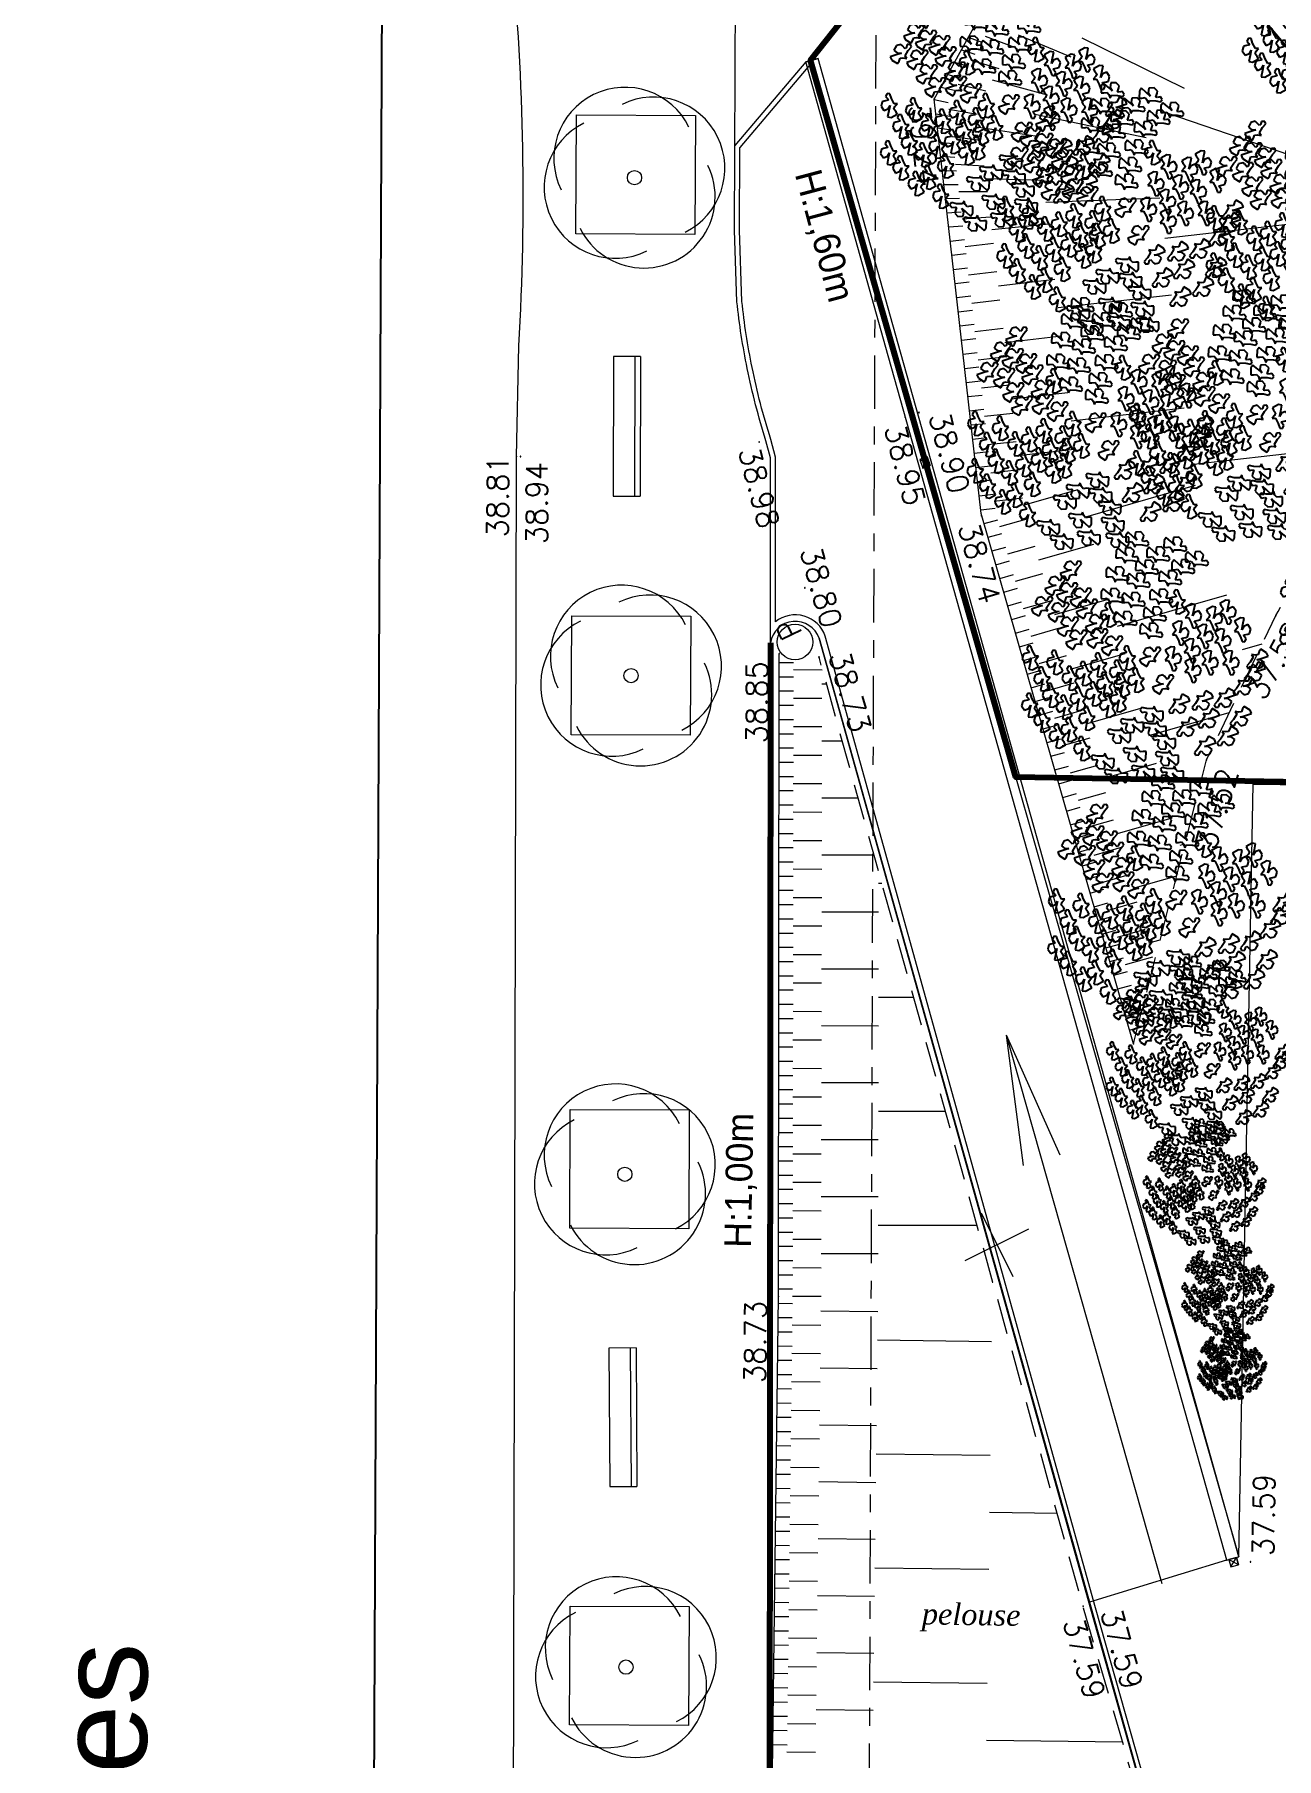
# Model space of a CAD drawing. Extents: x 996 to 1166918, y 537 to 295728.
# Drawn here: x 1039.15 to 1056.59, y 678.5 to 702.72 of the extents above; entities that cross this region are included whole.
import ezdxf

# ---------------------------------------------------------------- set-up
doc = ezdxf.new("R2010")
doc.units = 0
doc.header["$MEASUREMENT"] = 0
for name, pattern in [('CONTINU', [0]), ('DGN2', [0.75, 0.5, -0.25]), ('DGN3', [1.25, 1, -0.25]), ('DGN4', [1.5, 0.75, -0.25, 0.25, -0.25])]:
    doc.linetypes.add(name, pattern=pattern)
doc.layers.get('0').update_dxf_attribs({"linetype": 'CONTINUOUS', "lineweight": 0})
doc.layers.add('BORDURE', color=7, linetype='CONTINU')
doc.layers.add('TEXTE', color=7, linetype='CONTINUOUS')
doc.layers.add('Buissons', color=7, linetype='CONTINUOUS', true_color=0x04ec8b)
for name, color, linetype, lineweight in [('CF-FON-CADASTRE-DIGITALISE', 6, 'DGN4', 0), ('CF-TOPO-ALTITUDE-TN', 94, 'CONTINUOUS', 0), ('CF-TOPO-ALTITUDE-VOIRIE', 7, 'CONTINUOUS', 0), ('CF-TOPO-BATI', 7, 'CONTINUOUS', 0), ('CF-TOPO-CARROYAGE', 7, 'CONTINUOUS', 0), ('CF-TOPO-MOBILIER-LEGER', 7, 'CONTINUOUS', 0), ('CF-TOPO-NATURE-MATERIAUX-TXT', 7, 'CONTINUOUS', 0), ('CF-TOPO-RELIEF-NATUREL', 94, 'CONTINUOUS', 0), ('CF-TOPO-SIGNAL-HORIZONTALE', 7, 'CONTINUOUS', 0), ('CF-TOPO-VEGETATION', 94, 'CONTINUOUS', 0), ('CF-TOPO-VOIRIE', 7, 'CONTINUOUS', 0), ('DIVERS', 7, 'CONTINU', 5), ('Grilles', 1, 'CONTINUOUS', 158), ('Texte projet', 7, 'CONTINU', 5)]:
    doc.layers.add(name, color=color, linetype=linetype, lineweight=lineweight)
doc.layers.add('Clôtures', color=7, linetype='CONTINUOUS', lineweight=120, true_color=0x04c83f)
doc.layers.get('Grilles').off()
doc.styles.add('LEROY', font='j_leroy')
doc.styles.add('SIMPLEX', font='simplex.shx')
doc.styles.get("Standard").update_dxf_attribs({"font": 'arial.ttf'})
doc.styles.add('Style-Times New Roman IF', font='timesi.ttf')

# ---------------------------------------------------------------- blocks, each defined once
blk = doc.blocks.new('BRANCHS', base_point=(1.4853, 0.588))
for p, q in [((1.5146, 0.6522), (1.4864, 0.6366)), ((1.5313, 0.6501), (1.5146, 0.6522)), ((1.5255, 0.6211), (1.5313, 0.6501)), ((1.4971, 0.6014), (1.4858, 0.588)), ((1.4858, 0.588), (1.5005, 0.5883)), ((1.4864, 0.6366), (1.4921, 0.6254)), ((1.4921, 0.6254), (1.5019, 0.6135)), ((1.5019, 0.6135), (1.4971, 0.6014)), ((1.5005, 0.5883), (1.5139, 0.5633)), ((1.5199, 0.5964), (1.5255, 0.6211)), ((1.5292, 0.6122), (1.5199, 0.5964)), ((1.5291, 0.572), (1.5482, 0.5759)), ((1.5308, 0.5654), (1.5291, 0.572)), ((1.5487, 0.6203), (1.5292, 0.6122)), ((1.5407, 0.5536), (1.5308, 0.5654)), ((1.5482, 0.5759), (1.5568, 0.5791)), ((1.5622, 0.5996), (1.5487, 0.6203)), ((1.5568, 0.5791), (1.5622, 0.5996)), ((1.5139, 0.5633), (1.5211, 0.5412)), ((1.5211, 0.5412), (1.5336, 0.5396)), ((1.5336, 0.5396), (1.5407, 0.5536))]:
    blk.add_line(p, q)
blk = doc.blocks.new('ARBRE12')
at = {"yscale": 3, "zscale": 3}
for p, xscale, rotation in [((-0.069, 1.578), 3.00000000000064, 60.00000000000705), ((0.466, 1.504), 3.00000000000064, 60.00000000000705), ((-0.882, 1.184), 3.00000000000064, 119.9999999999929), ((-0.207, 1.356), 3.00000000000064, 60.00000000000705), ((0.069, 1.181), 3.00000000000064, 60.00000000000705), ((0.225, 1.366), 3.00000000000064, 60.00000000000705), ((0.578, 1.19), 3.00000000000064, 60.00000000000705), ((0.768, 1.301), 3.00000000000064, 60.00000000000705), ((-1.098, 0.971), 3.00000000000064, 119.9999999999929), ((-0.345, 1.088), 3.00000000000064, 60.00000000000705), ((-0.051, 0.996), 3.00000000000064, 60.00000000000705), ((0.397, 1.033), 3.00000000000064, 60.00000000000705), ((-0.934, 0.879), 3.00000000000064, 119.9999999999929), ((-0.744, 0.805), 3.00000000000064, 119.9999999999929), ((-0.414, 0.783), 3.00000000000064, 60.00000000000705), ((-0.12, 0.728), 3.00000000000064, 60.00000000000705), ((0.268, 0.774), 3.00000000000064, 60.00000000000705), ((0.645, 0.837), 3, 180), ((-1.287, 0.685), 3.00000000000064, 119.9999999999929), ((-1.055, 0.602), 3.00000000000064, 119.9999999999929), ((-0.658, 0.648), 3.00000000000064, 119.9999999999929), ((-0.321, 0.652), 3, 180), ((-0.232, 0.46), 3.00000000000064, 60.00000000000705), ((0.181, 0.525), 3.00000000000064, 60.00000000000705), ((-0.925, 0.399), 3.00000000000064, 119.9999999999929), ((-0.804, 0.214), 3.00000000000064, 119.9999999999929), ((-0.528, 0.436), 3.00000000000064, 119.9999999999929), ((-0.511, 0.232), 3.00000000000064, 119.9999999999929), ((0.13, 0.294), 3.00000000000064, 60.00000000000705), ((-0.304, 0.131), 3.00000000000064, 119.9999999999929), ((0.23, -0.026), 3.00000000000064, 119.9999999999929), ((-1.417, 0.051), 3, 180), ((-1.072, -0.013), 3, 180), ((-0.459, -0.05), 3, 180), ((-0.054, 0.051), 3, 180), ((1.573, 0.076), 3.00000000000064, 299.999999999993), ((-1.253, -0.244), 3, 180), ((-0.856, -0.235), 3, 180), ((-0.666, -0.17), 3, 180), ((-0.373, -0.318), 3, 180), ((-0.192, -0.152), 3, 180), ((-0.131, -0.328), 3, 180), ((0.067, -0.263), 3, 180), ((0.412, -0.414), 3.00000000000064, 119.9999999999929), ((1.383, -0.293), 3.00000000000064, 299.999999999993), ((1.538, -0.099), 3.00000000000064, 299.999999999993), ((-1.425, -0.614), 3, 180), ((-1.132, -0.475), 3, 180), ((-0.744, -0.522), 3, 180), ((-0.528, -0.457), 3, 180), ((-0.33, -0.614), 3, 180), ((-0.183, -0.54), 3, 180), ((0.477, -0.552), 3.00000000000064, 299.999999999993), ((0.805, -0.506), 3.00000000000064, 299.999999999993), ((1.116, -0.469), 3.00000000000064, 299.999999999993), ((-1.253, -0.826), 3, 180), ((-0.942, -0.642), 3, 180), ((-0.623, -0.799), 3, 180), ((0.208, -0.65), 3.00000000000064, 240.0000000000071), ((0.891, -0.755), 3.00000000000064, 299.999999999993), ((1.34, -0.728), 3.00000000000064, 299.999999999993), ((-1.037, -1.048), 3, 180), ((-0.873, -0.956), 3, 180), ((-0.25, -0.955), 3.00000000000064, 240.0000000000071), ((-0.069, -0.807), 3.00000000000064, 240.0000000000071), ((0.251, -0.863), 3.00000000000064, 240.0000000000071), ((0.38, -1.038), 3.00000000000064, 240.0000000000071), ((0.589, -0.875), 3.00000000000064, 299.999999999993), ((1.159, -1.005), 3.00000000000064, 299.999999999993), ((-0.692, -1.224), 3, 180), ((-0.034, -1.214), 3.00000000000064, 240.0000000000071), ((0.423, -1.269), 3.00000000000064, 240.0000000000071), ((0.84, -1.143), 3.00000000000064, 299.999999999993), ((-0.482, -1.316), 3.00000000000064, 240.0000000000071), ((-0.293, -1.519), 3.00000000000064, 240.0000000000071), ((0.087, -1.463), 3.00000000000064, 240.0000000000071), ((0.492, -1.491), 3.00000000000064, 240.0000000000071)]:
    blk.add_blockref('BRANCHS', p, dxfattribs=dict(at, xscale=xscale, rotation=rotation))
at = {"xscale": 3, "yscale": 3, "zscale": 3}
for p in [(0.641, 0.59), (0.935, 0.553), (1.124, 0.645), (0.46, 0.35), (0.805, 0.304), (1.331, 0.396), (0.624, 0.1), (1.055, 0.239), (0.357, -0.01), (0.633, -0.177), (0.874, -0.066), (1.167, -0.066)]:
    blk.add_blockref('BRANCHS', p, dxfattribs=at)
blk = doc.blocks.new('BL79', base_point=(1.5, 1))
blk.add_lwpolyline([(1, 0.5), (1, 1.5), (2, 1.5), (2, 0.5), (1, 0.5)])
blk = doc.blocks.new('cf180banc')
for p, q in [((0, 0), (0, 1)), ((1, 1), (0, 1)), ((1, 1), (1, 0)), ((0, 0.8), (1, 0.8)), ((1, 0), (0, 0))]:
    blk.add_line(p, q)
blk = doc.blocks.new('cf182poubelle')
at = {"color": 0}
blk.add_circle((0, 0), 0.25, dxfattribs=at)
at = {"color": 0, "style": 'SIMPLEX'}
blk.add_text('P', height=0.3, rotation=180, dxfattribs=at).set_placement((-0.065, 0.151))
blk = doc.blocks.new('cf373pilier-rectangle')
for p, q in [((0, 0), (0, 1)), ((0, 1), (1, 1)), ((0, 0), (1, 1)), ((1, 1), (0, 1)), ((0, 1), (1, 0)), ((1, 0), (0, 0)), ((1, 1), (1, 0))]:
    blk.add_line(p, q)
blk = doc.blocks.new('cf318fleche-rampe')
for p in [(0.7718, 0.067), (0, 0), (0.7718, -0.0667)]:
    blk.add_line(p, (1, 0.0002))
blk = doc.blocks.new('CROIX')
at = {"linetype": 'CONTINU'}
for p, q in [((0, 0.5), (0, -0.5)), ((-0.5, 0), (0.5, 0))]:
    blk.add_line(p, q, dxfattribs=at)
blk = doc.blocks.new('cf30arbre20')
blk.add_circle((0, 0), 0.1)
for centre, start, end in [((0, 0.3), 0, 180), ((-0.3, 0), 90, 270), ((0.3, 0), 270, 90), ((0, -0.3), 180, 0)]:
    blk.add_arc(centre, 1, start, end)
blk = doc.blocks.new('A$C18F56CE4')
at = {"layer": 'Buissons', "color": 112, "ltscale": 0.05}
for p in [(1.844, -2.189), (8.462, -2.34), (6.455, -2.787), (11.872, -2.827), (4.161, -3.416), (9.331, -4.628), (13.115, -4.725), (18.651, -5.395), (2.116, -5.63), (22.812, -5.724), (4.811, -6.327), (15.628, -6.412), (10.719, -6.711), (7.056, -7.194), (2.894, -8.621), (9.273, -9.019), (4.96, -9.467), (-2.186, -10.063), (-0.55, -11.512), (2.385, -11.642), (7.237, -11.592), (5.06, -12.635), (7.926, -14.164), (1.3, -14.421), (-0.969, -14.533), (5.367, -15.619), (3.423, -16.893), (-0.204, -17.822)]:
    blk.add_blockref('ARBRE12', p, dxfattribs=at)

msp = doc.modelspace()

# ---------------------------------------------------------------- linework, layer by layer
at = {"ltscale": 0.05}
for p, q in [((1053.344, 706.587), (1060.964, 697.492)), ((1050.153, 702.382), (1049.98, 702.334)), ((1050.164, 694.236), (1055.235, 676.15)), ((1055.886, 681.286), (1056.06, 681.334))]:
    msp.add_line(p, q, dxfattribs=at)
msp.add_line((1055.886, 681.286), (1053.96, 680.697))
for radius, end in [(0.444, 128.9838), (0.352, 171.3215)]:
    msp.add_arc((1049.832, 694.121), radius, 19.1324, end)
at = {"layer": 'BORDURE'}
msp.add_line((1043.858, 664.112), (1044.031, 703.344), dxfattribs=at)
at = {"layer": 'CF-FON-CADASTRE-DIGITALISE', "lineweight": 0, "flags": 128}
msp.add_lwpolyline([(1050.968, 703.567), (1053.482, 706.703), (1054.868, 711.757), (1098.804, 711.085), (1101.999, 712.978), (1112.616, 712.853), (1112.579, 707.868), (1117.23, 707.834), (1117.273, 710.777), (1153.907, 710.161, -0.128061), (1156.194, 709.608, -0.158091), (1158.331, 707.385, 0.029168), (1158.834, 706.487, -0.115233), (1159.602, 701.898), (1159.408, 609.46), (1158.951, 609.468), (1158.813, 602.433), (1152.032, 598.153, -0.108271), (1148.523, 597.143), (1064.89, 598.051, -0.391305), (1050.624, 612.661), (1050.97, 704.056), (1050.006, 709.836, 0.020715), (1049.379, 712.281, 0.027295), (1048.249, 715.408)], format="xyb", dxfattribs=at)
at = {"layer": 'CF-TOPO-ALTITUDE-TN', "lineweight": 0, "flags": 128}
for points in [[(1051.784, 701.811, 1), (1051.775, 701.807, 1), (1051.784, 701.811)], [(1051.572, 697.41, 1), (1051.563, 697.406, 1), (1051.572, 697.41)], [(1052.45, 695.961, 1), (1052.441, 695.956, 1), (1052.45, 695.961)], [(1056.581, 694.557, 1), (1056.572, 694.553, 1), (1056.581, 694.557)], [(1049.61, 694.021, 1), (1049.602, 694.016, 1), (1049.61, 694.021)], [(1050.168, 693.972, 1), (1050.159, 693.967, 1), (1050.168, 693.972)], [(1055.609, 692.529, 1), (1055.6, 692.525, 1), (1055.609, 692.529)], [(1049.598, 684.99, 1), (1049.589, 684.986, 1), (1049.598, 684.99)], [(1053.876, 680.64, 1), (1053.867, 680.636, 1), (1053.876, 680.64)]]:
    msp.add_lwpolyline(points, format="xyb", dxfattribs=at)
at = {"layer": 'CF-TOPO-ALTITUDE-TN', "lineweight": 0}
for p in [(1051.779, 701.809), (1051.567, 697.408), (1052.445, 695.958), (1056.577, 694.555), (1049.606, 694.018), (1050.164, 693.97), (1055.605, 692.527), (1049.593, 684.988), (1053.871, 680.638)]:
    msp.add_point(p, dxfattribs=at)
at = {"layer": 'CF-TOPO-ALTITUDE-VOIRIE', "lineweight": 0, "flags": 128}
for points in [[(1051.379, 697.345, 1), (1051.37, 697.341, 1), (1051.379, 697.345)], [(1049.328, 696.995, 1), (1049.319, 696.991, 1), (1049.328, 696.995)], [(1045.92, 696.792, 1), (1045.911, 696.788, 1), (1045.92, 696.792)], [(1045.979, 696.791, 1), (1045.97, 696.786, 1), (1045.979, 696.791)], [(1049.971, 694.945, 1), (1049.962, 694.941, 1), (1049.971, 694.945)], [(1056.396, 692.207, 1), (1056.387, 692.203, 1), (1056.396, 692.207)], [(1056.227, 681.264, 1), (1056.218, 681.26, 1), (1056.227, 681.264)], [(1053.984, 680.602, 1), (1053.975, 680.598, 1), (1053.984, 680.602)]]:
    msp.add_lwpolyline(points, format="xyb", dxfattribs=at)
at = {"layer": 'CF-TOPO-BATI', "lineweight": 0}
for p, q in [((1049.98, 702.334), (1050.153, 702.382)), ((1055.887, 681.286), (1056.06, 681.334))]:
    msp.add_line(p, q, dxfattribs=at)
at = {"layer": 'CF-TOPO-BATI', "lineweight": 0, "flags": 128}
for points in [[(1060.964, 697.492), (1056.151, 703.227), (1053.344, 706.587)], [(1055.887, 681.286), (1053.34, 690.362), (1051.1, 698.321), (1049.98, 702.334)], [(1056.06, 681.334), (1053.513, 690.41), (1051.273, 698.37), (1050.153, 702.382)]]:
    msp.add_lwpolyline(points, dxfattribs=at)
at = {"layer": 'CF-TOPO-RELIEF-NATUREL', "lineweight": 0}
for p, q in [((1052.26, 702.679), (1052.448, 702.611)), ((1052.495, 702.696), (1052.869, 702.554)), ((1052.959, 702.711), (1053.697, 702.404)), ((1053.854, 702.672), (1055.289, 701.965)), ((1052.066, 702.329), (1052.258, 702.273)), ((1052.163, 702.504), (1052.353, 702.442)), ((1052.306, 702.357), (1052.688, 702.239)), ((1051.97, 702.154), (1052.163, 702.104)), ((1052.596, 702.082), (1053.368, 701.869)), ((1051.873, 701.979), (1052.068, 701.934)), ((1052.116, 702.019), (1052.504, 701.924)), ((1051.78, 701.803), (1051.976, 701.764)), ((1051.803, 701.604), (1052, 701.571)), ((1051.988, 701.668), (1052.382, 701.596)), ((1053.194, 701.6), (1054.759, 701.268)), ((1055.048, 701.616), (1058.075, 700.576)), ((1051.825, 701.405), (1052.023, 701.379)), ((1052.407, 701.415), (1053.198, 701.295)), ((1051.848, 701.207), (1052.047, 701.186)), ((1052.035, 701.282), (1052.432, 701.234)), ((1051.871, 701.008), (1052.07, 700.993)), ((1052.082, 700.897), (1052.481, 700.874)), ((1051.893, 700.809), (1052.093, 700.801)), ((1051.916, 700.611), (1052.116, 700.608)), ((1052.504, 700.694), (1053.304, 700.673)), ((1051.938, 700.412), (1052.138, 700.416)), ((1052.127, 700.512), (1052.527, 700.514)), ((1053.349, 700.364), (1054.948, 700.423)), ((1051.961, 700.213), (1052.161, 700.224)), ((1052.172, 700.128), (1052.571, 700.155)), ((1055.021, 699.857), (1058.2, 700.219)), ((1051.984, 700.014), (1052.183, 700.031)), ((1052.592, 699.976), (1053.388, 700.057)), ((1052.006, 699.816), (1052.205, 699.838)), ((1052.029, 699.617), (1052.228, 699.64)), ((1052.216, 699.739), (1052.614, 699.784)), ((1052.052, 699.418), (1052.25, 699.441)), ((1052.074, 699.22), (1052.273, 699.242)), ((1052.262, 699.342), (1052.659, 699.387)), ((1052.682, 699.188), (1053.476, 699.279)), ((1052.097, 699.021), (1052.296, 699.044)), ((1052.307, 698.944), (1052.704, 698.989)), ((1053.522, 698.881), (1055.111, 699.062)), ((1052.119, 698.822), (1052.318, 698.845)), ((1052.142, 698.623), (1052.341, 698.646)), ((1052.165, 698.425), (1052.363, 698.447)), ((1052.352, 698.547), (1052.75, 698.592)), ((1052.772, 698.393), (1053.567, 698.484)), ((1052.187, 698.226), (1052.386, 698.249)), ((1052.397, 698.149), (1052.795, 698.195)), ((1052.21, 698.027), (1052.409, 698.05)), ((1052.233, 697.829), (1052.431, 697.851)), ((1052.443, 697.752), (1052.84, 697.797)), ((1052.255, 697.63), (1052.454, 697.652)), ((1052.863, 697.598), (1053.657, 697.689)), ((1053.703, 697.291), (1055.292, 697.472)), ((1052.278, 697.431), (1052.477, 697.454)), ((1052.3, 697.232), (1052.499, 697.255)), ((1052.488, 697.354), (1052.885, 697.4)), ((1052.323, 697.034), (1052.522, 697.056)), ((1052.533, 696.957), (1052.931, 697.002)), ((1055.383, 696.678), (1058.562, 697.04)), ((1052.346, 696.835), (1052.544, 696.858)), ((1052.953, 696.804), (1053.748, 696.894)), ((1052.368, 696.636), (1052.567, 696.659)), ((1052.578, 696.56), (1052.976, 696.605)), ((1052.391, 696.438), (1052.59, 696.46)), ((1052.414, 696.239), (1052.612, 696.261)), ((1053.032, 696.108), (1053.801, 696.328)), ((1053.911, 695.944), (1055.449, 696.385)), ((1052.436, 696.04), (1052.635, 696.063)), ((1052.624, 696.162), (1053.021, 696.207)), ((1052.483, 695.846), (1052.675, 695.901)), ((1052.703, 695.805), (1053.087, 695.915)), ((1052.538, 695.654), (1052.73, 695.709)), ((1052.813, 695.421), (1053.197, 695.531)), ((1053.252, 695.339), (1054.021, 695.559)), ((1052.593, 695.462), (1052.785, 695.517)), ((1052.648, 695.269), (1052.84, 695.325)), ((1052.703, 695.077), (1052.895, 695.132)), ((1052.923, 695.036), (1053.308, 695.146)), ((1052.758, 694.885), (1052.951, 694.94)), ((1054.352, 694.406), (1055.89, 694.847)), ((1052.813, 694.693), (1053.006, 694.748)), ((1052.869, 694.5), (1053.061, 694.556)), ((1053.033, 694.652), (1053.418, 694.762)), ((1053.473, 694.57), (1054.242, 694.79)), ((1052.924, 694.308), (1053.116, 694.363)), ((1053.144, 694.267), (1053.528, 694.377)), ((1052.979, 694.116), (1053.171, 694.171)), ((1056.111, 694.078), (1056.386, 694.156)), ((1049.606, 693.896), (1049.806, 693.896)), ((1053.034, 693.924), (1053.226, 693.979)), ((1053.254, 693.883), (1053.638, 693.993)), ((1053.693, 693.801), (1054.462, 694.021)), ((1049.606, 693.696), (1049.806, 693.696)), ((1049.806, 693.796), (1050.206, 693.795)), ((1050.205, 693.595), (1050.268, 693.595)), ((1053.089, 693.731), (1053.281, 693.786)), ((1053.144, 693.539), (1053.336, 693.594)), ((1053.364, 693.498), (1053.748, 693.608)), ((1049.605, 693.496), (1049.805, 693.496)), ((1049.805, 693.396), (1050.205, 693.395)), ((1053.199, 693.347), (1053.392, 693.402)), ((1049.605, 693.296), (1049.805, 693.296)), ((1053.254, 693.155), (1053.447, 693.21)), ((1053.474, 693.114), (1053.859, 693.224)), ((1053.914, 693.032), (1054.683, 693.252)), ((1054.793, 692.868), (1055.924, 693.192)), ((1049.604, 692.896), (1049.804, 692.896)), ((1049.605, 693.096), (1049.805, 693.096)), ((1049.805, 692.996), (1050.205, 692.995)), ((1053.31, 692.962), (1053.502, 693.017)), ((1049.604, 692.696), (1049.804, 692.696)), ((1050.204, 692.795), (1050.491, 692.795)), ((1053.365, 692.77), (1053.557, 692.825)), ((1053.42, 692.578), (1053.612, 692.633)), ((1053.584, 692.729), (1053.969, 692.839)), ((1049.604, 692.496), (1049.804, 692.496)), ((1049.804, 692.596), (1050.204, 692.595)), ((1053.475, 692.386), (1053.667, 692.441)), ((1053.695, 692.345), (1054.079, 692.455)), ((1054.134, 692.263), (1054.903, 692.483)), ((1049.604, 692.296), (1049.804, 692.296)), ((1049.803, 692.196), (1050.203, 692.195)), ((1053.53, 692.193), (1053.722, 692.248)), ((1049.603, 692.096), (1049.803, 692.096)), ((1049.603, 691.896), (1049.803, 691.896)), ((1050.203, 691.995), (1050.713, 691.995)), ((1053.585, 692.001), (1053.777, 692.056)), ((1053.805, 691.96), (1054.189, 692.07)), ((1049.603, 691.696), (1049.803, 691.696)), ((1049.803, 691.796), (1050.203, 691.795)), ((1053.64, 691.809), (1053.832, 691.864)), ((1053.695, 691.617), (1053.888, 691.672)), ((1053.915, 691.576), (1054.3, 691.686)), ((1054.355, 691.494), (1055.124, 691.714)), ((1049.602, 691.496), (1049.802, 691.496)), ((1053.75, 691.424), (1053.943, 691.479)), ((1049.602, 691.296), (1049.802, 691.296)), ((1049.802, 691.396), (1050.202, 691.395)), ((1050.202, 691.195), (1050.936, 691.194)), ((1053.806, 691.232), (1053.998, 691.287)), ((1054.025, 691.191), (1054.41, 691.301)), ((1055.234, 691.33), (1055.301, 691.349)), ((1049.602, 691.096), (1049.802, 691.096)), ((1049.802, 690.996), (1050.202, 690.995)), ((1053.861, 691.04), (1054.053, 691.095)), ((1049.601, 690.696), (1049.801, 690.696)), ((1049.602, 690.896), (1049.802, 690.896)), ((1051.001, 690.794), (1051.047, 690.794)), ((1053.916, 690.848), (1054.108, 690.903)), ((1053.971, 690.655), (1054.163, 690.71)), ((1054.136, 690.807), (1054.52, 690.917)), ((1054.575, 690.725), (1055.185, 690.899)), ((1049.601, 690.496), (1049.801, 690.496)), ((1049.801, 690.596), (1050.201, 690.595)), ((1054.026, 690.463), (1054.218, 690.518)), ((1054.246, 690.422), (1054.63, 690.532)), ((1049.601, 690.296), (1049.801, 690.296)), ((1049.801, 690.196), (1050.201, 690.195)), ((1050.201, 690.395), (1051.001, 690.394)), ((1054.081, 690.271), (1054.273, 690.326)), ((1049.6, 690.096), (1049.8, 690.096)), ((1054.136, 690.079), (1054.329, 690.134)), ((1054.356, 690.038), (1054.741, 690.148)), ((1054.796, 689.956), (1054.954, 690.001)), ((1049.6, 689.896), (1049.8, 689.896)), ((1049.8, 689.796), (1050.2, 689.795)), ((1054.191, 689.886), (1054.384, 689.941)), ((1054.247, 689.694), (1054.439, 689.749)), ((1054.466, 689.653), (1054.851, 689.763)), ((1049.6, 689.696), (1049.8, 689.696)), ((1049.6, 689.496), (1049.8, 689.496)), ((1050.2, 689.595), (1051, 689.594)), ((1054.302, 689.502), (1054.494, 689.557)), ((1049.599, 689.296), (1049.799, 689.296)), ((1049.799, 689.396), (1050.199, 689.395)), ((1054.357, 689.31), (1054.549, 689.365)), ((1054.577, 689.269), (1054.78, 689.327)), ((1049.599, 689.096), (1049.799, 689.096)), ((1049.799, 688.996), (1050.199, 688.995)), ((1050.999, 689.194), (1051.492, 689.193)), ((1054.412, 689.117), (1054.604, 689.172)), ((1049.599, 688.896), (1049.799, 688.896)), ((1050.199, 688.795), (1050.999, 688.794)), ((1054.467, 688.925), (1054.659, 688.98)), ((1054.522, 688.733), (1054.635, 688.765)), ((1049.598, 688.696), (1049.798, 688.696)), ((1049.798, 688.596), (1050.198, 688.595)), ((1049.598, 688.496), (1049.798, 688.496)), ((1049.598, 688.296), (1049.798, 688.296)), ((1049.598, 688.096), (1049.798, 688.096)), ((1049.798, 688.196), (1050.198, 688.195)), ((1049.597, 687.896), (1049.797, 687.896)), ((1049.797, 687.796), (1050.197, 687.795)), ((1050.197, 687.995), (1050.997, 687.994)), ((1049.597, 687.696), (1049.797, 687.696)), ((1050.997, 687.594), (1051.937, 687.593)), ((1049.596, 687.296), (1049.796, 687.296)), ((1049.597, 687.496), (1049.797, 687.496)), ((1049.797, 687.396), (1050.197, 687.395)), ((1049.596, 687.096), (1049.796, 687.096)), ((1050.196, 687.195), (1050.996, 687.194)), ((1049.596, 686.896), (1049.796, 686.896)), ((1049.796, 686.996), (1050.196, 686.995)), ((1049.596, 686.696), (1049.796, 686.696)), ((1049.795, 686.596), (1050.195, 686.595)), ((1049.595, 686.496), (1049.795, 686.496)), ((1050.195, 686.395), (1050.995, 686.394)), ((1049.595, 686.296), (1049.795, 686.296)), ((1049.595, 686.096), (1049.795, 686.096)), ((1049.795, 686.196), (1050.195, 686.195)), ((1049.594, 685.896), (1049.794, 685.896)), ((1050.995, 685.994), (1052.382, 685.992)), ((1049.594, 685.696), (1049.794, 685.696)), ((1049.794, 685.796), (1050.194, 685.795)), ((1050.194, 685.595), (1050.994, 685.594)), ((1049.594, 685.496), (1049.794, 685.496)), ((1049.794, 685.396), (1050.194, 685.395)), ((1049.594, 685.296), (1049.794, 685.296)), ((1052.593, 685.192), (1052.605, 685.192)), ((1049.592, 684.896), (1049.792, 684.894)), ((1049.593, 685.096), (1049.793, 685.096)), ((1049.793, 684.996), (1050.193, 684.995)), ((1049.589, 684.696), (1049.789, 684.694)), ((1050.191, 684.789), (1050.991, 684.779)), ((1049.587, 684.496), (1049.787, 684.494)), ((1049.788, 684.594), (1050.188, 684.589)), ((1049.585, 684.296), (1049.785, 684.294)), ((1049.783, 684.194), (1050.183, 684.189)), ((1050.986, 684.379), (1052.586, 684.359)), ((1049.58, 683.896), (1049.78, 683.894)), ((1049.582, 684.096), (1049.782, 684.094)), ((1050.181, 683.989), (1050.981, 683.979)), ((1049.577, 683.696), (1049.777, 683.694)), ((1049.778, 683.794), (1050.178, 683.789)), ((1049.575, 683.496), (1049.775, 683.494)), ((1049.572, 683.296), (1049.772, 683.294)), ((1049.773, 683.394), (1050.173, 683.389)), ((1050.171, 683.189), (1050.971, 683.179)), ((1049.57, 683.096), (1049.77, 683.094)), ((1049.769, 682.994), (1050.169, 682.989)), ((1049.565, 682.696), (1049.765, 682.694)), ((1049.567, 682.896), (1049.767, 682.894)), ((1050.966, 682.779), (1052.566, 682.759)), ((1049.562, 682.496), (1049.762, 682.494)), ((1049.764, 682.594), (1050.164, 682.589)), ((1049.56, 682.296), (1049.76, 682.294)), ((1050.161, 682.389), (1050.961, 682.379)), ((1049.557, 682.096), (1049.757, 682.094)), ((1049.759, 682.194), (1050.159, 682.189)), ((1052.556, 681.959), (1053.507, 681.948)), ((1049.555, 681.896), (1049.755, 681.894)), ((1049.754, 681.794), (1050.154, 681.789)), ((1049.55, 681.496), (1049.75, 681.494)), ((1049.553, 681.696), (1049.753, 681.694)), ((1050.151, 681.589), (1050.951, 681.579)), ((1049.548, 681.296), (1049.748, 681.294)), ((1049.749, 681.394), (1050.149, 681.389)), ((1049.545, 681.096), (1049.745, 681.094)), ((1049.744, 680.994), (1050.144, 680.989)), ((1050.946, 681.179), (1052.546, 681.159)), ((1049.543, 680.896), (1049.743, 680.894)), ((1050.141, 680.789), (1050.941, 680.779)), ((1049.54, 680.696), (1049.74, 680.694)), ((1049.739, 680.594), (1050.139, 680.589)), ((1049.535, 680.296), (1049.735, 680.294)), ((1049.538, 680.496), (1049.738, 680.494)), ((1049.533, 680.096), (1049.733, 680.094)), ((1049.734, 680.194), (1050.134, 680.189)), ((1049.53, 679.897), (1049.73, 679.894)), ((1049.729, 679.794), (1050.129, 679.789)), ((1050.132, 679.989), (1050.931, 679.979)), ((1049.528, 679.697), (1049.728, 679.694)), ((1050.927, 679.579), (1052.526, 679.56)), ((1049.523, 679.297), (1049.723, 679.294)), ((1049.525, 679.497), (1049.725, 679.494)), ((1049.724, 679.394), (1050.124, 679.389)), ((1049.52, 679.097), (1049.72, 679.094)), ((1050.122, 679.189), (1050.922, 679.179)), ((1049.518, 678.897), (1049.718, 678.894)), ((1049.719, 678.994), (1050.119, 678.989)), ((1049.516, 678.697), (1049.716, 678.694)), ((1049.714, 678.594), (1050.114, 678.589)), ((1052.517, 678.76), (1054.423, 678.736))]:
    msp.add_line(p, q, dxfattribs=at)
at = {"layer": 'CF-TOPO-RELIEF-NATUREL', "lineweight": 0, "flags": 128}
for points in [[(1054.577, 688.54), (1052.442, 695.988), (1051.779, 701.809), (1053.987, 705.807)], [(1049.497, 677.197), (1049.593, 684.988), (1049.606, 694.018)]]:
    msp.add_lwpolyline(points, dxfattribs=at)
at = {"layer": 'CF-TOPO-RELIEF-NATUREL', "linetype": 'DGN2', "lineweight": 0, "flags": 128}
msp.add_lwpolyline([(1054.577, 688.54), (1055.605, 692.527), (1056.577, 694.555, -0.55193), (1058.329, 694.758), (1060.696, 697.366)], format="xyb", dxfattribs=at)
msp.add_lwpolyline([(1055.273, 675.81), (1053.871, 680.638), (1050.164, 693.97)], dxfattribs=at)
at = {"layer": 'CF-TOPO-RELIEF-NATUREL', "lineweight": 0}
msp.add_point((1054.577, 688.54), dxfattribs=at)
at = {"layer": 'CF-TOPO-VOIRIE', "lineweight": 0, "flags": 128}
for points in [[(1049.483, 696.769), (1049.419, 697.011, -0.026378), (1049.156, 698.027, -0.023773), (1049.011, 698.963), (1048.977, 699.969), (1049.031, 713.234), (1049.042, 713.716, -0.088643), (1049.111, 714.427, -0.0835), (1049.399, 715.036), (1049.617, 715.418)], [(1045.863, 673.337), (1045.915, 696.79), (1045.951, 698.346, 0.037137), (1045.851, 703.89, 0.027215), (1045.257, 707.913), (1045.093, 708.899, 0.019678), (1044.591, 710.84, 0.019959), (1043.928, 712.762), (1043.867, 712.895, -0.375922), (1043.859, 714.383, -0.019974), (1043.921, 714.448, 0.073156), (1044.474, 715.18)], [(1049.553, 696.778), (1049.486, 697.03, -0.02642), (1049.224, 698.041, -0.02371), (1049.081, 698.968), (1049.047, 699.97), (1049.052, 701.13)]]:
    msp.add_lwpolyline(points, format="xyb", dxfattribs=at)
for points in [[(1050.044, 702.355), (1053.347, 706.573)], [(1049.485, 677.2), (1049.483, 694.174)], [(1055.235, 676.148), (1053.98, 680.6), (1050.164, 694.236)], [(1055.307, 676.149), (1054.047, 680.619), (1050.252, 694.266)]]:
    msp.add_lwpolyline(points, dxfattribs=at)
at = {"layer": 'Clôtures', "ltscale": 0.05}
msp.add_line((1049.484, 694.174), (1049.468, 676.226), dxfattribs=at)
msp.add_lwpolyline([(1059.895, 692.165), (1052.927, 692.286), (1050.044, 702.355), (1053.482, 706.703), (1054.868, 711.757), (1068.931, 711.542)], dxfattribs=at)
at = {"layer": 'DIVERS', "ltscale": 0.05}
for p, q in [((1049.98, 702.334), (1048.982, 701.156)), ((1050.033, 702.289), (1049.052, 701.13)), ((1049.483, 694.174), (1049.483, 696.769)), ((1049.553, 694.466), (1049.553, 696.778))]:
    msp.add_line(p, q, dxfattribs=at)
msp.add_lwpolyline([(1080.886, 708.665), (1069.306, 708.839), (1068.931, 711.542), (1054.868, 711.757), (1053.482, 706.703), (1050.045, 702.357), (1056.06, 681.334), (1056.26, 692.185), (1068.763, 692.031), (1068.766, 692.181), (1069.066, 692.176), (1069.068, 692.326), (1069.708, 692.315), (1069.723, 693.215), (1069.083, 693.226), (1069.165, 700.567), (1069.315, 700.565), (1069.305, 699.925), (1070.203, 699.912), (1070.214, 700.552), (1073.817, 700.518)], dxfattribs=at)

# ---------------------------------------------------------------- block references
at = {"layer": 'Buissons', "color": 112, "ltscale": 0.05}
msp.add_blockref('ARBRE12', (1055.032, 690.519), dxfattribs=at)
for p, xscale, yscale, zscale in [((1055.436, 688.419), 0.75, 0.75, 0.75), ((1055.539, 686.582), 0.5, 0.5, 0.5), ((1055.877, 685.107), 0.375, 0.375, 0.375), ((1055.945, 684.03), 0.28125, 0.28125, 0.28125)]:
    msp.add_blockref('ARBRE12', p, dxfattribs=dict(at, xscale=xscale, yscale=yscale, zscale=zscale))
at = {"layer": 'CF-TOPO-BATI', "lineweight": 0, "extrusion": (0, 0, -1), "yscale": 0.1099999999859165}
for p, xscale, zscale, rotation in [((-1051.622, 696.625), 0.1294547413057584, 0.1193315613894365, 69.96106057538053), ((-1055.947, 681.191), 0.1097979178451752, 0.1098989124526623, 75.11525383548677)]:
    msp.add_blockref('cf373pilier-rectangle', p, dxfattribs=dict(at, xscale=xscale, zscale=zscale, rotation=rotation))
at = {"layer": 'CF-TOPO-CARROYAGE', "rotation": 26.18773148999673}
msp.add_blockref('CROIX', (1052.662, 685.718), dxfattribs=at)
at = {"layer": 'CF-TOPO-MOBILIER-LEGER', "lineweight": 0, "extrusion": (0, 0, -1), "yscale": 0.3800000000046566}
for p, xscale, zscale, rotation in [((-1047.274, 696.234), 1.960713697297057, 0.8631750720293626, 90.06746567997746), ((-1047.225, 682.32), 1.945570362563881, 0.8598352968878803, 89.68609398951737)]:
    msp.add_blockref('cf180banc', p, dxfattribs=dict(at, xscale=xscale, zscale=zscale, rotation=rotation))
at = {"layer": 'CF-TOPO-MOBILIER-LEGER', "lineweight": 0, "rotation": 296.1877314899967}
msp.add_blockref('cf182poubelle', (1049.827, 694.183), dxfattribs=at)
at = {"layer": 'CF-TOPO-SIGNAL-HORIZONTALE', "lineweight": 0, "extrusion": (0, 0, -1), "xscale": 8.00932099182705, "yscale": 4, "zscale": 5.66014875840803, "rotation": 74.15439594508459}
msp.add_blockref('cf318fleche-rampe', (-1054.98, 680.955), dxfattribs=at)
at = {"layer": 'CF-TOPO-VEGETATION', "lineweight": 0, "rotation": 296.1877314899982}
for p in [(1047.573, 700.706), (1047.525, 693.712), (1047.438, 686.707), (1047.453, 679.784)]:
    msp.add_blockref('cf30arbre20', p, dxfattribs=at)
at = {"layer": 'DIVERS', "xscale": 1.67000377491647, "yscale": 1.670003774916495, "zscale": 1.3916666, "rotation": 269.7686816838931}
for p in [(1047.589, 700.748), (1047.524, 693.713), (1047.503, 686.78), (1047.5, 679.804)]:
    msp.add_blockref('BL79', p, dxfattribs=at)
at = {"layer": 'Grilles', "ltscale": 0.05}
msp.add_blockref('A$C18F56CE4', (1054.868, 711.757), dxfattribs=at)

# ---------------------------------------------------------------- texts
at = {"layer": 'CF-TOPO-ALTITUDE-TN', "linetype": 'DGN3', "lineweight": 0, "style": 'SIMPLEX'}
for s, rotation, p in [('39.24', 276.4954, (1051.417, 701.718)), ('38.90', 284.827, (1051.701, 697.363)), ('38.74', 285.9971, (1052.112, 695.806)), ('37.58', 60.6855, (1056.412, 693.344)), ('38.85', 89.9181, (1049.44, 692.759)), ('38.73', 285.6324, (1050.298, 693.999)), ('37.52', 73.2578, (1055.726, 691.245)), ('38.73', 89.2938, (1049.412, 683.771)), ('37.59', 285.7459, (1053.587, 680.42))]:
    msp.add_text(s, height=0.3, rotation=rotation, dxfattribs=at).set_placement(p)
at = {"layer": 'CF-TOPO-ALTITUDE-VOIRIE', "linetype": 'DGN3', "lineweight": 0, "style": 'SIMPLEX'}
for s, rotation, p in [('38.95', 284.827, (1051.078, 697.19)), ('38.98', 284.827, (1049.029, 696.873)), ('38.81', 89.8728, (1045.801, 695.651)), ('38.94', 89.8728, (1046.351, 695.555)), ('38.80', 285.6324, (1049.895, 695.47)), ('37.59', 89.1068, (1056.548, 681.341)), ('37.59', 285.7459, (1054.114, 680.554))]:
    msp.add_text(s, height=0.3, rotation=rotation, dxfattribs=at).set_placement(p)
at = {"layer": 'CF-TOPO-NATURE-MATERIAUX-TXT', "color": 7, "linetype": 'DGN3', "lineweight": 0, "style": 'Style-Times New Roman IF', "width": 0.999837}
msp.add_text('pelouse', height=0.3, rotation=359.0593, dxfattribs=at).set_placement((1051.606, 680.385))
at = {"layer": 'TEXTE'}
msp.add_text('Avenue                    de                    Chennevières', height=1.24997, rotation=89.4838, dxfattribs=at).set_placement((1040.395, 642.082))
at = {"layer": 'Texte projet', "style": 'LEROY'}
for s, rotation, p in [('H:1,60m', 284.9262, (1049.822, 700.759)), ('H:1,00m', 88.9495, (1049.208, 685.671))]:
    msp.add_text(s, height=0.375, rotation=rotation, dxfattribs=at).set_placement(p)

doc.saveas('drawing.dxf')
